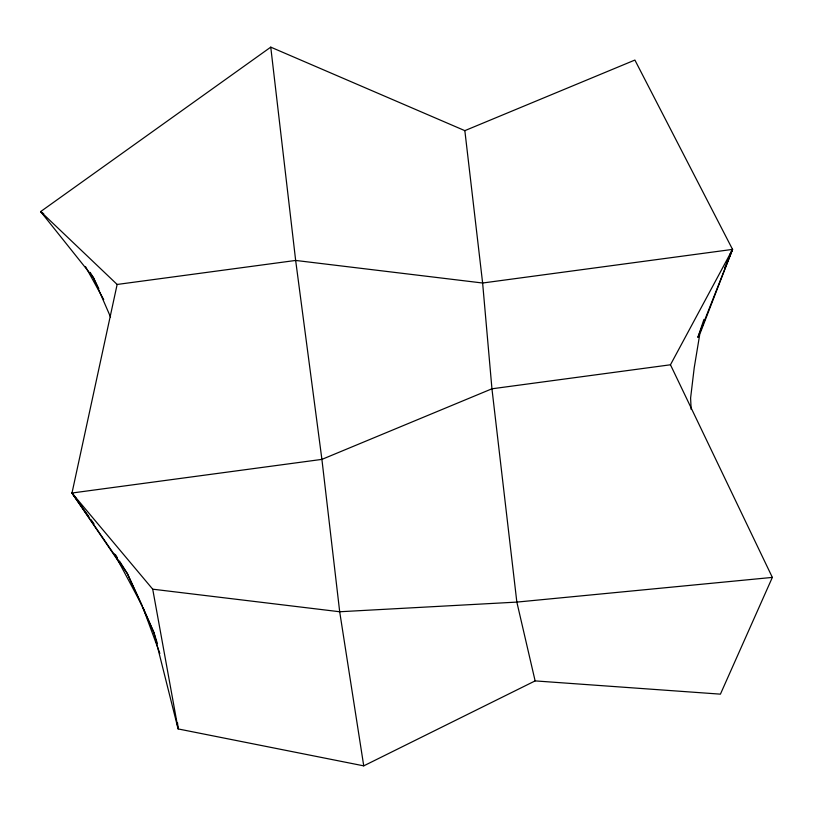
<?xml version="1.0" encoding="UTF-8"?>
<svg xmlns="http://www.w3.org/2000/svg" width="813" height="813" viewBox="0 0 813 813"><rect width="100%" height="100%" fill="white"/><g stroke="black" fill="none" stroke-linecap="round" stroke-linejoin="round"><path stroke-width="1.22" d="M121.767 566.234L71.991 493.013L117.143 284.459L40.65 211.583L270.759 47.144L464.843 130.649L634.892 60.06L732.543 249.398L699.769 334.245L694.231 367.71L690.603 398.024L691.162 409.437M703.946 319.428L697.869 337.405L732.543 249.398L482.627 283.015L295.658 260.445L117.143 284.459M724.668 267.955L732.543 249.398L670.461 364.783L772.35 577.403L720.42 694.15L535.127 680.898L363.736 765.856L178.108 728.926L153.942 632.646L142.976 607.382M729.586 254.977L732.543 249.398M670.461 364.783L491.946 388.797L321.907 459.386L71.991 493.013L127.407 573.673L142.478 606.234L114.562 553.999M772.35 577.403L516.844 602.098L339.692 611.752L152.712 589.181L71.991 493.013L88.851 516.621M43.729 213.778L40.65 211.583L93.434 277.68L98.81 288.666M71.991 493.013L75.883 497.963M91.056 519.7L93.983 523.806M119.501 561.051L127.407 573.673L153.942 632.646L157.387 643.5M90.121 272.365L93.434 277.68L110.538 317.019M115.466 554.72L117.418 557.86M85.456 266.512L103.708 299.611M142.905 607.423L159.866 653.428M535.127 680.898L516.844 602.098L491.946 388.797L482.627 283.015L464.843 130.649M152.712 589.181L178.108 728.926L177.508 722.676M363.736 765.856L339.692 611.752L321.907 459.386L295.658 260.445L270.759 47.144"/></g></svg>
